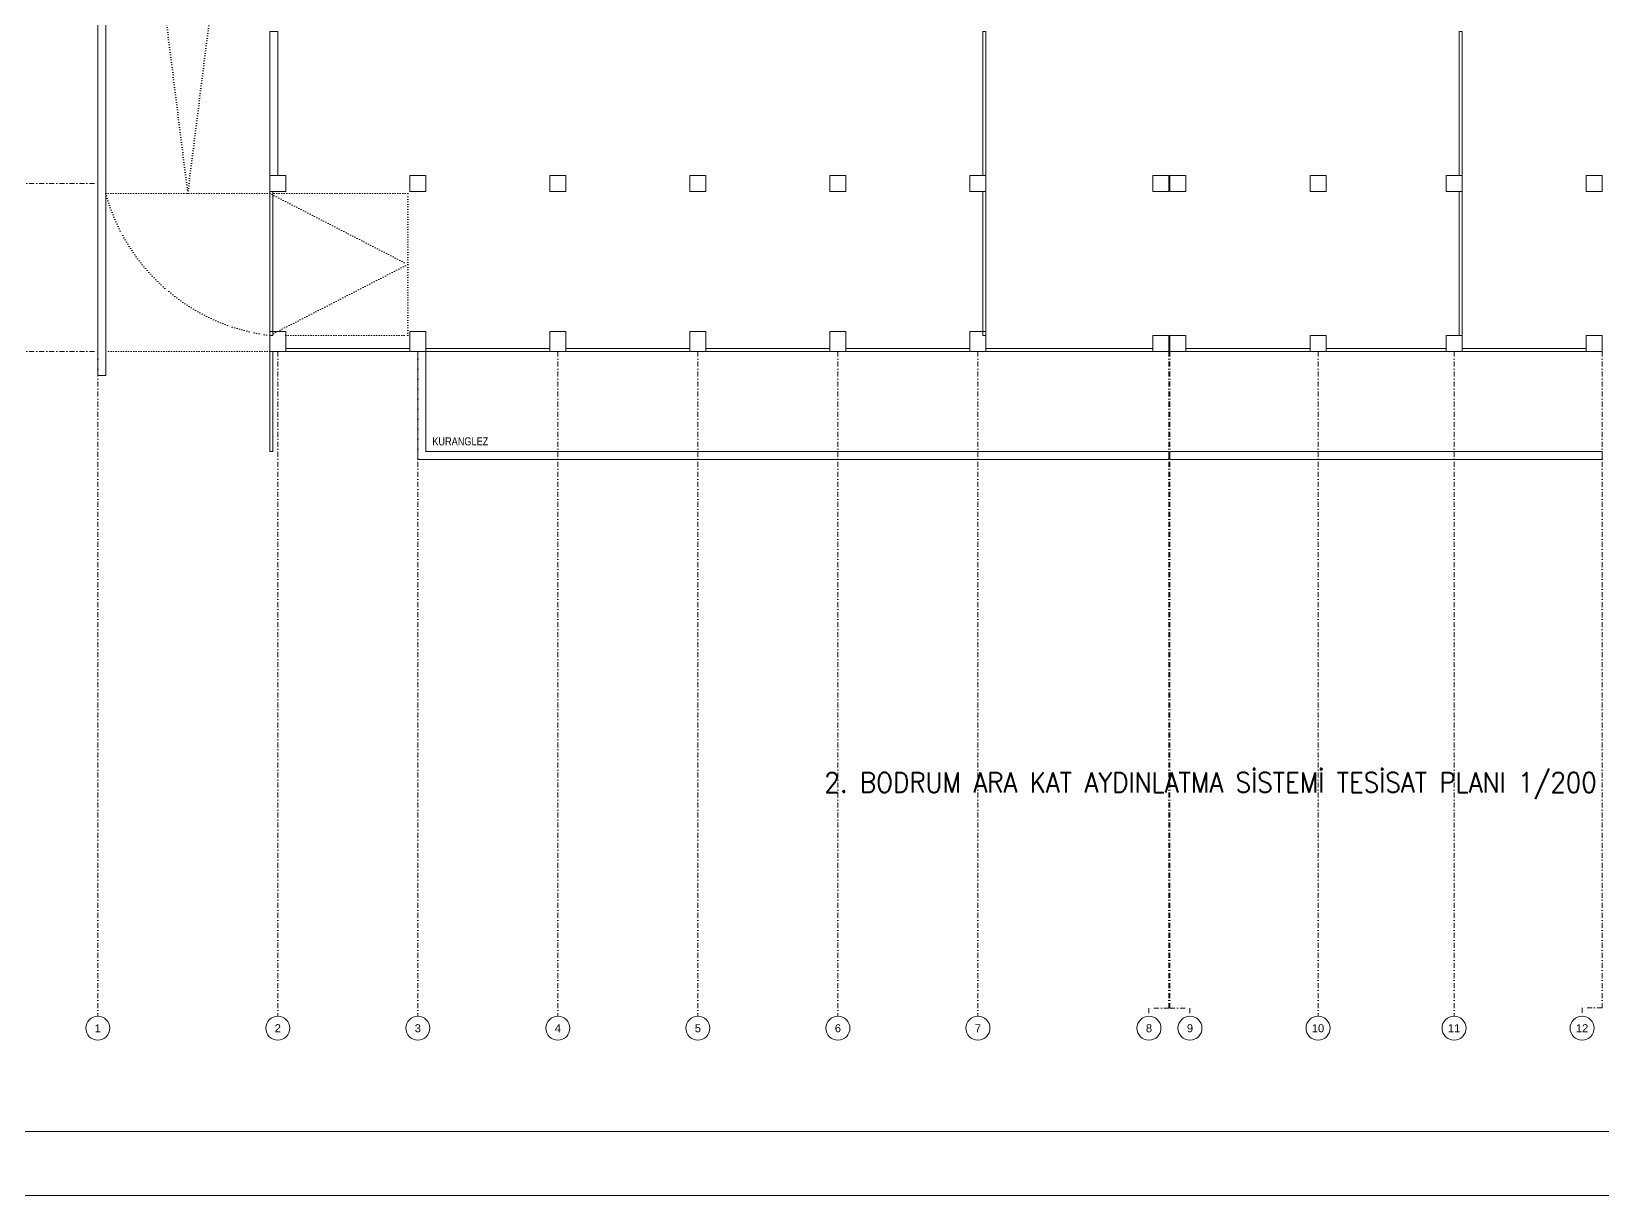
# Model space of a CAD drawing. Header units: metres. Extents: x -13316 to 152404, y -3899 to 30226.
# Drawn here: x 27988 to 35842, y -3899 to 1920 of the extents above; entities that cross this region are included whole.
import ezdxf
from ezdxf.enums import TextEntityAlignment as Align

# ---------------------------------------------------------------- set-up
doc = ezdxf.new("R2010")
doc.units = ezdxf.units.M
doc.header["$LTSCALE"] = 100
doc.header["$MEASUREMENT"] = 0
doc.linetypes.add('DASHDOT2', pattern=[0.5, 0.25, -0.125, 0, -0.125])
doc.linetypes.add('DOT2', pattern=[0.125, 0, -0.125])
doc.layers.get('0').update_dxf_attribs({"color": 9, "lineweight": 9})
for name, color, linetype, lineweight in [('00', 9, 'Continuous', 9), ('01', 9, 'Continuous', 9), ('06D', 9, 'Continuous', 9), ('20', 9, 'DOT2', 9), ('21', 9, 'Continuous', 9), ('24', 9, 'DASHDOT2', 9), ('40A', 9, 'Continuous', 9), ('E-YAZI', 7, 'Continuous', 30)]:
    doc.layers.add(name, color=color, linetype=linetype, lineweight=lineweight)
doc.styles.add('Arial', font='arial.ttf', dxfattribs={"height": 2.5})
doc.styles.add('E-YAZI', font='txttw.shx')
doc.styles.add('MuuM_TEXT-STANDART', font='ARIALN.TTF')

# ---------------------------------------------------------------- blocks, each defined once
blk = doc.blocks.new('0_aks')
at = {"linetype": 'Continuous'}
blk.add_circle((0, 0), 3, dxfattribs=at)
at = {"style": 'Arial'}
blk.add_attdef('AKS', text='', height=2, dxfattribs=at).set_placement((0, 0), align=Align.MIDDLE_CENTER)
blk = doc.blocks.new('p-akslar_yeni')
at = {"layer": '24'}
for points in [[(2164.8, -7735), (6415, -7735)], [(2164.8, -8575), (6415, -8575)], [(6415, -8575), (6415, -11897.2)], [(7315, -8575), (7315, -11897.2)], [(8015, -8575), (8015, -11897.2)], [(8715, -8575), (8715, -11897.2)], [(9415, -8575), (9415, -11897.2)], [(10115, -8575), (10115, -11897.2)], [(10815, -8575), (10815, -11897.2)], [(11770, -8575), (11770, -11857.2)], [(11775, -8575), (11775, -11857.2)], [(12515, -8575), (12515, -11897.2)], [(13195, -8575), (13195, -11897.2)], [(13935, -8575), (13935, -11854.6), (13835, -11854.6), (13835, -11897.2)], [(11770, -11857.2), (11670, -11857.2), (11670, -11897.2)], [(11775, -11857.2), (11875, -11857.2), (11875, -11897.2)]]:
    blk.add_lwpolyline(points, dxfattribs=at)
at = {"layer": '21', "xscale": 20, "yscale": 20, "zscale": 20}
for p, values in [((6415, -11957.2), {'AKS': '1'}), ((7315, -11957.2), {'AKS': '2'}), ((8015, -11957.2), {'AKS': '3'}), ((8715, -11957.2), {'AKS': '4'}), ((9415, -11957.2), {'AKS': '5'}), ((10115, -11957.2), {'AKS': '6'}), ((10815, -11957.2), {'AKS': '7'}), ((11670, -11957.2), {'AKS': '8'}), ((11875, -11957.2), {'AKS': '9'}), ((12515, -11957.2), {'AKS': '10'}), ((13195, -11957.2), {'AKS': '11'}), ((13835, -11957.2), {'AKS': '12'})]:
    blk.add_blockref('0_aks', p, dxfattribs=at).add_auto_attribs(values)
blk = doc.blocks.new('p-kolon_80x80')
blk.add_lwpolyline([(-40, -40), (40, -40), (40, 40), (-40, 40)], close=True)
blk = doc.blocks.new('2.Bod.Ara.Sitatik Elk.')
at = {"layer": '01'}
for points in [[(40, -8750), (40, -8710), (40, -8710), (40, -8710), (40, -8710), (40, -8710), (40, -8710), (40, -8710), (40, -7830), (40, -7770), (40, -7030), (40, -6970), (40, -6230), (40, -6170), (40, -5430), (40, -5370), (40, -4630), (40, -4570), (40, -2950), (0, -2950), (0, -8750), (40, -8750)], [(860, -7750), (900, -7750), (900, -7030), (860, -7030)], [(860, -8630), (940, -8630), (940, -8530), (860, -8530)], [(1560, -8630), (1640, -8630), (1640, -8530), (1560, -8530)], [(2260, -8630), (2340, -8630), (2340, -8530), (2260, -8530)], [(2960, -8630), (3040, -8630), (3040, -8530), (2960, -8530)], [(3660, -8630), (3740, -8630), (3740, -8530), (3660, -8530)], [(4360, -8630), (4440, -8630), (4440, -8530), (4360, -8530)], [(5275, -8630), (5355, -8630), (5355, -8550), (5275, -8550)], [(5360, -8630), (5440, -8630), (5440, -8550), (5360, -8550)], [(6060, -8630), (6140, -8630), (6140, -8550), (6060, -8550)], [(6740, -8630), (6820, -8630), (6820, -8550), (6740, -8550)], [(7440, -8630), (7520, -8630), (7520, -8550), (7440, -8550)]]:
    blk.add_lwpolyline(points, close=True, dxfattribs=at)
for p in [(900, -7790), (1600, -7790), (2300, -7790), (3000, -7790), (3700, -7790), (4400, -7790), (5315, -7790), (5400, -7790), (6100, -7790), (6780, -7790), (7480, -7790)]:
    blk.add_blockref('p-kolon_80x80', p, dxfattribs=at)
blk = doc.blocks.new('P-KURANGLEZ')
at = {"layer": '01'}
blk.add_lwpolyline([(5355, -500), (5355, -540), (1600, -540), (1600, 0), (1640, 0), (1640, -500)], close=True, dxfattribs=at)
blk.add_lwpolyline([(7520, -540), (5360, -540), (5360, -500), (7520, -500), (7520, -540)], dxfattribs=at)
at = {"layer": '21', "style": 'MuuM_TEXT-STANDART'}
blk.add_text('KURANGLEZ', height=40, dxfattribs=at).set_placement((1672.4, -468.9))
blk = doc.blocks.new('2.Bod.Ara.Mimari Elk.')
at = {"layer": '00'}
for points in [[(4440, -7750), (4440, -7030), (4425, -7030), (4425, -7750)], [(6820, -7030), (6820, -7750), (6805, -7750), (6805, -7030)], [(875, -8550), (875, -7830), (860, -7830), (860, -8550)], [(4440, -8550), (4440, -7830), (4425, -7830), (4425, -8550)], [(6820, -7830), (6820, -8550), (6805, -8550), (6805, -7830)], [(875, -9130), (875, -8630), (860, -8630), (860, -9130)], [(1560, -8630), (940, -8630), (940, -8615), (1560, -8615)], [(2260, -8630), (1640, -8630), (1640, -8615), (2260, -8615)], [(2960, -8630), (2340, -8630), (2340, -8615), (2960, -8615)], [(3660, -8630), (3040, -8630), (3040, -8615), (3660, -8615)], [(4360, -8630), (3740, -8630), (3740, -8615), (4360, -8615)], [(5275, -8630), (4440, -8630), (4440, -8615), (5275, -8615)], [(6060, -8630), (5440, -8630), (5440, -8615), (6060, -8615)], [(6740, -8630), (6140, -8630), (6140, -8615), (6740, -8615)], [(7440, -8630), (6820, -8630), (6820, -8615), (7440, -8615)]]:
    blk.add_lwpolyline(points, close=True, dxfattribs=at)
at = {"layer": '06D', "linetype": 'DOT2'}
blk.add_lwpolyline([(310.7, -6722.1), (450, -7840), (574.5, -6841.2)], dxfattribs=at)
blk.add_lwpolyline([(940, -8550), (1550, -8550), (1550, -7840), (860, -7840), (1550, -8195), (860, -8550, -0.304007), (40, -7840), (860, -7840)], format="xyb", dxfattribs=at)
at = {"layer": '20'}
blk.add_lwpolyline([(860, -8630), (40, -8630)], dxfattribs=at)
at = {"layer": '01'}
blk.add_blockref('P-KURANGLEZ', (0, -8630), dxfattribs=at)

msp = doc.modelspace()

# ---------------------------------------------------------------- linework, layer by layer
at = {"layer": '40A'}
for points in [[(46479.28, -3898.56), (18479.28, -3898.56), (18479.28, 12921.44), (46479.28, 12921.44)], [(18799.28, 12601.44), (44319.52, 12601.44), (44319.52, -3578.56), (18799.28, -3578.56)]]:
    msp.add_lwpolyline(points, close=True, dxfattribs=at)

# ---------------------------------------------------------------- block references
at = {"layer": '06D'}
for name in ['2.Bod.Ara.Sitatik Elk.', '2.Bod.Ara.Mimari Elk.']:
    msp.add_blockref(name, (28320, 8950), dxfattribs=at)
at = {"layer": '24'}
msp.add_blockref('p-akslar_yeni', (21905, 8895), dxfattribs=at)

# ---------------------------------------------------------------- texts
at = {"layer": 'E-YAZI', "color": 4, "style": 'E-YAZI', "width": 0.9}
msp.add_text('2. BODRUM ARA KAT AYDINLATMA SİSTEMİ TESİSAT PLANI 1/200', height=100, dxfattribs=at).set_placement((31952.35, -1883.59))

doc.saveas('drawing.dxf')
